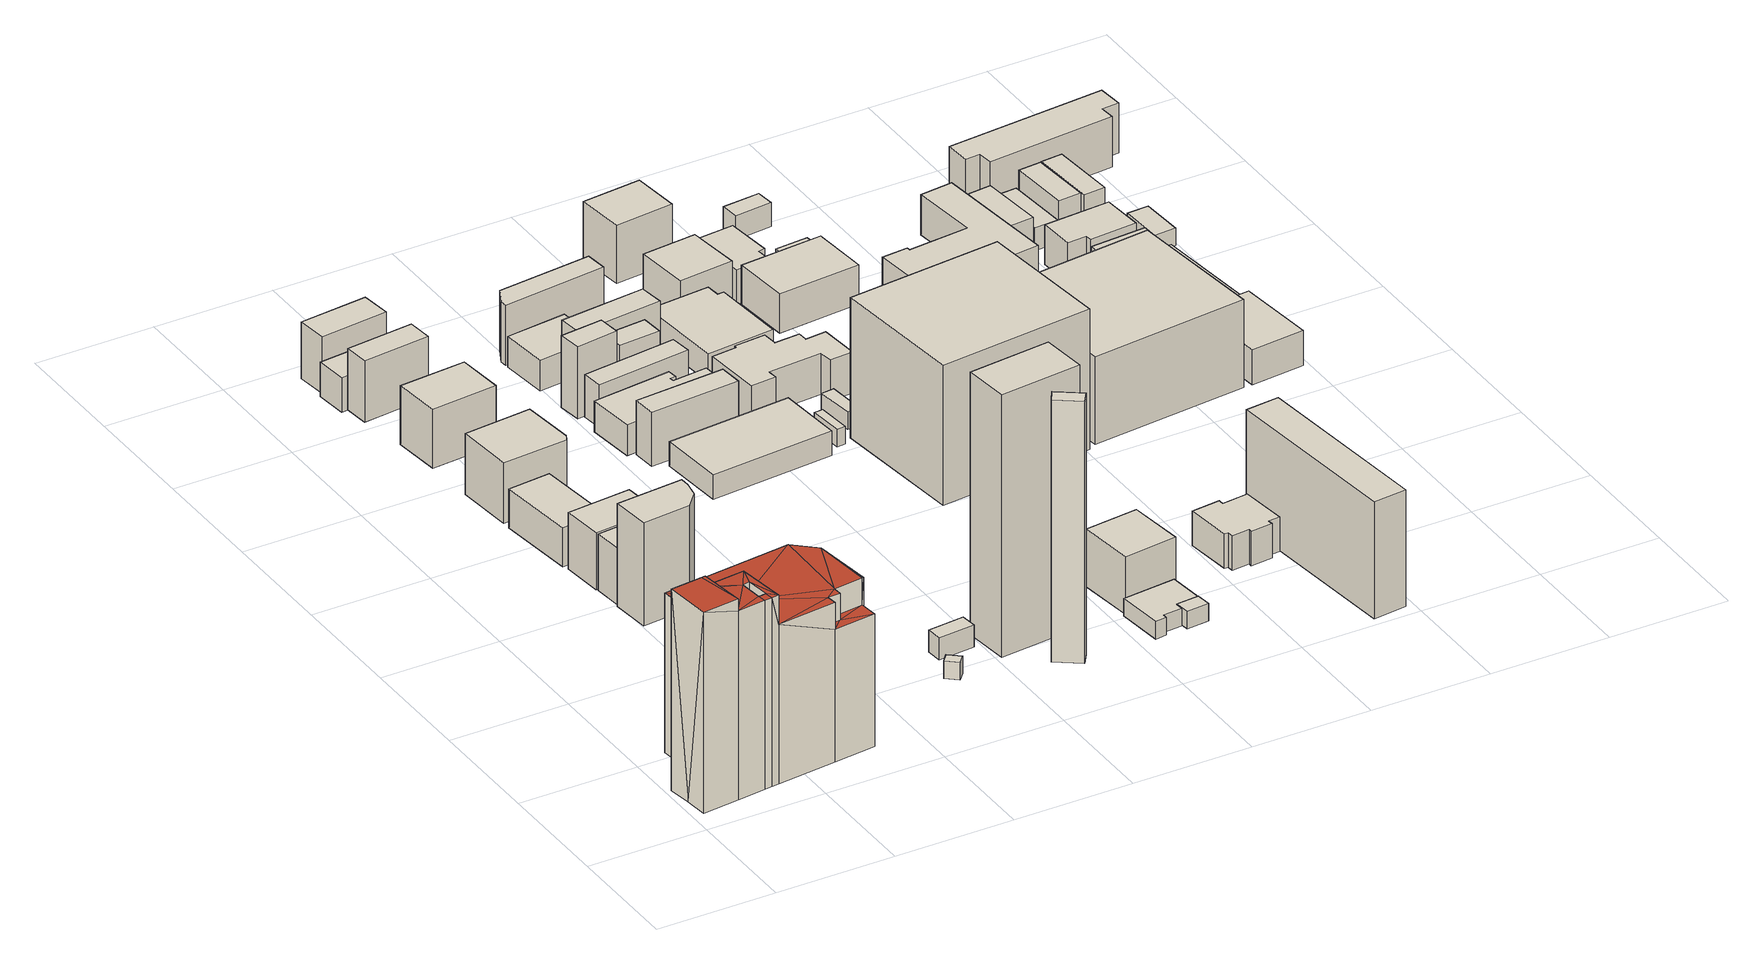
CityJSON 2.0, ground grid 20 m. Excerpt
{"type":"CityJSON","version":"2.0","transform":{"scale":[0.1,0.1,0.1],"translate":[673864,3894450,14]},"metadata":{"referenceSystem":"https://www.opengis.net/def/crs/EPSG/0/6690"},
"CityObjects":{
"building1":{"type":"Building","attributes":{"class":"3002","usage":"401","measuredHeight":34.4,"storeysAboveGround":8,"BuildingDetailAttribute.totalFloorArea":3670.14,"BuildingDetailAttribute.buildingFootprintArea":458.77,"BuildingDetailAttribute.buildingRoofEdgeArea":458.77,"BuildingDetailAttribute.urbanPlanType":"21","BuildingDetailAttribute.landUseType":"212","BuildingDetailAttribute.surveyYear":2021,"BuildingIDAttribute.prefecture":"23","BuildingIDAttribute.city":"23102"},"address":[{"country":"日本","locality":"愛知県名古屋市"}],"geometry":[{"type":"Solid","lod":"2","boundaries":[[[[0,1,2,3,4,5,6,7,8,9,10,11,12,13,14,15,16]],[[17,1,0,18]],[[19,20,21]],[[19,6,5,20]],[[22,23,24]],[[22,3,2,23]],[[20,5,4,25]],[[23,17,26]],[[23,2,1,17]],[[25,4,3,22]],[[16,27,18,0]],[[28,29,30,31]],[[30,29,32]],[[8,33,28,9]],[[28,33,29]],[[7,6,19]],[[33,8,7]],[[33,7,19]],[[30,32,21,20]],[[34,35,36,37]],[[38,39,24,23]],[[40,41,39,38]],[[41,40,31,30]],[[42,43,44,45]],[[43,42,35,34]],[[27,16,15,46]],[[47,27,46]],[[48,49,27,47]],[[13,50,14]],[[15,14,46]],[[14,50,46]],[[12,51,50,13]],[[10,52,11]],[[12,11,51]],[[11,52,51]],[[52,10,9,28]],[[45,44,37,36]],[[49,48,53,54]],[[55,56,26,17]],[[56,55,54,53]],[[54,17,18]],[[27,54,18]],[[55,17,54]],[[49,54,27]],[[33,19,21,29]],[[32,29,21]],[[41,30,43]],[[43,34,39]],[[41,43,39]],[[37,22,24]],[[44,20,25]],[[43,20,44]],[[30,20,43]],[[34,37,24]],[[39,34,24]],[[44,25,22,37]],[[38,23,56]],[[52,40,38]],[[38,48,51]],[[56,23,26]],[[48,56,53]],[[40,28,31]],[[38,56,48]],[[50,47,46]],[[52,28,40]],[[50,48,47]],[[51,48,50]],[[52,38,51]],[[42,45,36,35]]]],"semantics":{"surfaces":[{"type":"GroundSurface"},{"type":"WallSurface"},{"type":"RoofSurface"}],"values":[[0,1,1,1,1,1,1,1,1,1,1,1,1,1,1,1,1,1,1,1,1,1,1,1,1,1,1,1,1,1,1,1,1,1,1,1,1,1,1,1,2,2,2,2,2,2,2,2,2,2,2,2,2,2,2,2,2,2,2,2,2,2,2,2,2,2,2,2,2]]}}]},
"building2":{"type":"Building","attributes":{"class":"3002","usage":"401","measuredHeight":23.6,"storeysAboveGround":5,"BuildingDetailAttribute.totalFloorArea":349.85,"BuildingDetailAttribute.buildingFootprintArea":69.97,"BuildingDetailAttribute.buildingRoofEdgeArea":69.97,"BuildingDetailAttribute.urbanPlanType":"21","BuildingDetailAttribute.landUseType":"212","BuildingDetailAttribute.surveyYear":2021,"BuildingIDAttribute.prefecture":"23","BuildingIDAttribute.city":"23102"},"address":[{"country":"日本","locality":"愛知県名古屋市"}],"geometry":[{"type":"Solid","lod":"1","boundaries":[[[[57,58,59,60,61,62]],[[61,63,64,62]],[[60,65,63,61]],[[59,66,65,60]],[[58,67,66,59]],[[57,68,67,58]],[[62,64,68,57]],[[63,65,66,67,68,64]]]]}]},
"building3":{"type":"Building","attributes":{"class":"3001","usage":"413","measuredHeight":17.7,"storeysAboveGround":3,"BuildingDetailAttribute.totalFloorArea":159.26,"BuildingDetailAttribute.buildingFootprintArea":53.09,"BuildingDetailAttribute.buildingRoofEdgeArea":53.09,"BuildingDetailAttribute.urbanPlanType":"21","BuildingDetailAttribute.landUseType":"212","BuildingDetailAttribute.surveyYear":2021,"BuildingIDAttribute.prefecture":"23","BuildingIDAttribute.city":"23102"},"address":[{"country":"日本","locality":"愛知県名古屋市"}],"geometry":[{"type":"Solid","lod":"1","boundaries":[[[[69,70,71,72]],[[71,73,74,72]],[[70,75,73,71]],[[69,76,75,70]],[[72,74,76,69]],[[73,75,76,74]]]]}]},
"building4":{"type":"Building","attributes":{"class":"3002","usage":"413","measuredHeight":10.7,"storeysAboveGround":3,"BuildingDetailAttribute.totalFloorArea":230.02,"BuildingDetailAttribute.buildingFootprintArea":76.67,"BuildingDetailAttribute.buildingRoofEdgeArea":76.67,"BuildingDetailAttribute.urbanPlanType":"21","BuildingDetailAttribute.landUseType":"212","BuildingDetailAttribute.surveyYear":2021,"BuildingIDAttribute.prefecture":"23","BuildingIDAttribute.city":"23102"},"address":[{"country":"日本","locality":"愛知県名古屋市"}],"geometry":[{"type":"Solid","lod":"1","boundaries":[[[[77,78,79,80]],[[79,81,82,80]],[[78,83,81,79]],[[77,84,83,78]],[[80,82,84,77]],[[81,83,84,82]]]]}]},
"building5":{"type":"Building","attributes":{"class":"3001","usage":"401","measuredHeight":8.7,"storeysAboveGround":2,"BuildingDetailAttribute.totalFloorArea":193.89,"BuildingDetailAttribute.buildingFootprintArea":96.94,"BuildingDetailAttribute.buildingRoofEdgeArea":96.94,"BuildingDetailAttribute.urbanPlanType":"21","BuildingDetailAttribute.landUseType":"212","BuildingDetailAttribute.surveyYear":2021,"BuildingIDAttribute.prefecture":"23","BuildingIDAttribute.city":"23102"},"address":[{"country":"日本","locality":"愛知県名古屋市"}],"geometry":[{"type":"Solid","lod":"1","boundaries":[[[[85,86,87,88]],[[87,89,90,88]],[[86,91,89,87]],[[85,92,91,86]],[[88,90,92,85]],[[89,91,92,90]]]]}]},
"building6":{"type":"Building","attributes":{"class":"3002","usage":"413","measuredHeight":10.4,"storeysAboveGround":3,"BuildingDetailAttribute.totalFloorArea":344.67,"BuildingDetailAttribute.buildingFootprintArea":114.89,"BuildingDetailAttribute.buildingRoofEdgeArea":114.89,"BuildingDetailAttribute.urbanPlanType":"21","BuildingDetailAttribute.landUseType":"212","BuildingDetailAttribute.surveyYear":2021,"BuildingIDAttribute.prefecture":"23","BuildingIDAttribute.city":"23102"},"address":[{"country":"日本","locality":"愛知県名古屋市"}],"geometry":[{"type":"Solid","lod":"1","boundaries":[[[[93,94,95,96,97]],[[96,98,99,97]],[[95,100,98,96]],[[94,101,100,95]],[[93,102,101,94]],[[97,99,102,93]],[[98,100,101,102,99]]]]}]},
"building7":{"type":"Building","attributes":{"class":"3002","usage":"401","measuredHeight":10.1,"storeysAboveGround":3,"BuildingDetailAttribute.totalFloorArea":271.06,"BuildingDetailAttribute.buildingFootprintArea":90.35,"BuildingDetailAttribute.buildingRoofEdgeArea":90.35,"BuildingDetailAttribute.urbanPlanType":"21","BuildingDetailAttribute.landUseType":"212","BuildingDetailAttribute.surveyYear":2021,"BuildingIDAttribute.prefecture":"23","BuildingIDAttribute.city":"23102"},"address":[{"country":"日本","locality":"愛知県名古屋市"}],"geometry":[{"type":"Solid","lod":"1","boundaries":[[[[103,104,105,106]],[[105,107,108,106]],[[104,109,107,105]],[[103,110,109,104]],[[106,108,110,103]],[[107,109,110,108]]]]}]},
"building8":{"type":"Building","attributes":{"class":"3002","usage":"401","measuredHeight":10.5,"storeysAboveGround":3,"BuildingDetailAttribute.totalFloorArea":144.89,"BuildingDetailAttribute.buildingFootprintArea":48.3,"BuildingDetailAttribute.buildingRoofEdgeArea":48.3,"BuildingDetailAttribute.urbanPlanType":"21","BuildingDetailAttribute.landUseType":"212","BuildingDetailAttribute.surveyYear":2021,"BuildingIDAttribute.prefecture":"23","BuildingIDAttribute.city":"23102"},"address":[{"country":"日本","locality":"愛知県名古屋市"}],"geometry":[{"type":"Solid","lod":"1","boundaries":[[[[111,112,113,114]],[[113,115,116,114]],[[112,117,115,113]],[[111,118,117,112]],[[114,116,118,111]],[[115,117,118,116]]]]}]},
"building9":{"type":"Building","attributes":{"class":"3001","usage":"413","measuredHeight":9.9,"storeysAboveGround":2,"BuildingDetailAttribute.totalFloorArea":127.73,"BuildingDetailAttribute.buildingFootprintArea":63.87,"BuildingDetailAttribute.buildingRoofEdgeArea":63.87,"BuildingDetailAttribute.urbanPlanType":"21","BuildingDetailAttribute.landUseType":"212","BuildingDetailAttribute.surveyYear":2021,"BuildingIDAttribute.prefecture":"23","BuildingIDAttribute.city":"23102"},"address":[{"country":"日本","locality":"愛知県名古屋市"}],"geometry":[{"type":"Solid","lod":"1","boundaries":[[[[119,120,121,122]],[[121,123,124,122]],[[120,125,123,121]],[[119,126,125,120]],[[122,124,126,119]],[[123,125,126,124]]]]}]},
"building10":{"type":"Building","attributes":{"class":"9999","usage":"461","measuredHeight":-9999,"storeysAboveGround":9999,"BuildingDetailAttribute.totalFloorArea":-9999,"BuildingDetailAttribute.buildingFootprintArea":-9999,"BuildingDetailAttribute.buildingRoofEdgeArea":4.48,"BuildingDetailAttribute.urbanPlanType":"21","BuildingDetailAttribute.landUseType":"211","BuildingDetailAttribute.surveyYear":2021,"BuildingIDAttribute.prefecture":"23","BuildingIDAttribute.city":"23102"},"geometry":[{"type":"Solid","lod":"1","boundaries":[[[[127,128,129,130]],[[129,131,132,130]],[[128,133,131,129]],[[127,134,133,128]],[[130,132,134,127]],[[131,133,134,132]]]]}]},
"building11":{"type":"Building","attributes":{"class":"3002","usage":"411","measuredHeight":10.7,"storeysAboveGround":3,"BuildingDetailAttribute.totalFloorArea":176.06,"BuildingDetailAttribute.buildingFootprintArea":58.69,"BuildingDetailAttribute.buildingRoofEdgeArea":58.69,"BuildingDetailAttribute.urbanPlanType":"21","BuildingDetailAttribute.landUseType":"211","BuildingDetailAttribute.surveyYear":2021,"BuildingIDAttribute.prefecture":"23","BuildingIDAttribute.city":"23102"},"address":[{"country":"日本","locality":"愛知県名古屋市"}],"geometry":[{"type":"Solid","lod":"1","boundaries":[[[[135,136,137,138]],[[137,139,140,138]],[[136,141,139,137]],[[135,142,141,136]],[[138,140,142,135]],[[139,141,142,140]]]]}]},
"building12":{"type":"Building","attributes":{"class":"9999","usage":"461","measuredHeight":33.8,"storeysAboveGround":9999,"BuildingDetailAttribute.totalFloorArea":-9999,"BuildingDetailAttribute.buildingFootprintArea":-9999,"BuildingDetailAttribute.buildingRoofEdgeArea":16.8,"BuildingDetailAttribute.urbanPlanType":"21","BuildingDetailAttribute.landUseType":"211","BuildingDetailAttribute.surveyYear":2021,"BuildingIDAttribute.prefecture":"23","BuildingIDAttribute.city":"23102"},"geometry":[{"type":"Solid","lod":"1","boundaries":[[[[143,144,145,146]],[[145,147,148,146]],[[144,149,147,145]],[[143,150,149,144]],[[146,148,150,143]],[[147,149,150,148]]]]}]},
"building13":{"type":"Building","attributes":{"class":"9999","usage":"461","measuredHeight":45.8,"storeysAboveGround":9999,"BuildingDetailAttribute.totalFloorArea":-9999,"BuildingDetailAttribute.buildingFootprintArea":-9999,"BuildingDetailAttribute.buildingRoofEdgeArea":11.75,"BuildingDetailAttribute.urbanPlanType":"21","BuildingDetailAttribute.landUseType":"211","BuildingDetailAttribute.surveyYear":2021,"BuildingIDAttribute.prefecture":"23","BuildingIDAttribute.city":"23102"},"geometry":[{"type":"Solid","lod":"1","boundaries":[[[[151,152,153,154]],[[153,155,156,154]],[[152,157,155,153]],[[151,158,157,152]],[[154,156,158,151]],[[155,157,158,156]]]]}]},
"building14":{"type":"Building","attributes":{"class":"3001","usage":"412","measuredHeight":44.9,"storeysAboveGround":1,"BuildingDetailAttribute.totalFloorArea":109.82,"BuildingDetailAttribute.buildingFootprintArea":109.82,"BuildingDetailAttribute.buildingRoofEdgeArea":109.82,"BuildingDetailAttribute.urbanPlanType":"21","BuildingDetailAttribute.landUseType":"211","BuildingDetailAttribute.surveyYear":2021,"BuildingIDAttribute.prefecture":"23","BuildingIDAttribute.city":"23102"},"address":[{"country":"日本","locality":"愛知県名古屋市"}],"geometry":[{"type":"Solid","lod":"1","boundaries":[[[[159,160,161,162]],[[161,163,164,162]],[[160,165,163,161]],[[159,166,165,160]],[[162,164,166,159]],[[163,165,166,164]]]]}]},
"building15":{"type":"Building","attributes":{"class":"3001","usage":"411","measuredHeight":12.3,"storeysAboveGround":4,"BuildingDetailAttribute.totalFloorArea":110.3,"BuildingDetailAttribute.buildingFootprintArea":27.58,"BuildingDetailAttribute.buildingRoofEdgeArea":27.58,"BuildingDetailAttribute.urbanPlanType":"21","BuildingDetailAttribute.landUseType":"211","BuildingDetailAttribute.surveyYear":2021,"BuildingIDAttribute.prefecture":"23","BuildingIDAttribute.city":"23102"},"address":[{"country":"日本","locality":"愛知県名古屋市"}],"geometry":[{"type":"Solid","lod":"1","boundaries":[[[[167,168,169,170]],[[169,171,172,170]],[[168,173,171,169]],[[167,174,173,168]],[[170,172,174,167]],[[171,173,174,172]]]]}]},
"building16":{"type":"Building","attributes":{"class":"3001","usage":"411","measuredHeight":9.3,"storeysAboveGround":3,"BuildingDetailAttribute.totalFloorArea":182.25,"BuildingDetailAttribute.buildingFootprintArea":60.75,"BuildingDetailAttribute.buildingRoofEdgeArea":60.75,"BuildingDetailAttribute.urbanPlanType":"21","BuildingDetailAttribute.landUseType":"211","BuildingDetailAttribute.surveyYear":2021,"BuildingIDAttribute.prefecture":"23","BuildingIDAttribute.city":"23102"},"address":[{"country":"日本","locality":"愛知県名古屋市"}],"geometry":[{"type":"Solid","lod":"1","boundaries":[[[[175,176,177,178]],[[177,179,180,178]],[[176,181,179,177]],[[175,182,181,176]],[[178,180,182,175]],[[179,181,182,180]]]]}]},
"building17":{"type":"Building","attributes":{"class":"9999","usage":"411","measuredHeight":7.3,"storeysAboveGround":2,"BuildingDetailAttribute.totalFloorArea":276.73,"BuildingDetailAttribute.buildingFootprintArea":138.36,"BuildingDetailAttribute.buildingRoofEdgeArea":138.36,"BuildingDetailAttribute.urbanPlanType":"21","BuildingDetailAttribute.landUseType":"223","BuildingDetailAttribute.surveyYear":2021,"BuildingIDAttribute.prefecture":"23","BuildingIDAttribute.city":"23102"},"address":[{"country":"日本","locality":"愛知県名古屋市"}],"geometry":[{"type":"Solid","lod":"1","boundaries":[[[[183,184,185,186,187,188,189,190]],[[189,191,192,190]],[[188,193,191,189]],[[187,194,193,188]],[[186,195,194,187]],[[185,196,195,186]],[[184,197,196,185]],[[183,198,197,184]],[[190,192,198,183]],[[191,193,194,195,196,197,198,192]]]]}]},
"building18":{"type":"Building","attributes":{"class":"3001","usage":"411","measuredHeight":8.3,"storeysAboveGround":1,"BuildingDetailAttribute.totalFloorArea":83.74,"BuildingDetailAttribute.buildingFootprintArea":83.74,"BuildingDetailAttribute.buildingRoofEdgeArea":83.74,"BuildingDetailAttribute.urbanPlanType":"21","BuildingDetailAttribute.landUseType":"211","BuildingDetailAttribute.surveyYear":2021,"BuildingIDAttribute.prefecture":"23","BuildingIDAttribute.city":"23102"},"address":[{"country":"日本","locality":"愛知県名古屋市"}],"geometry":[{"type":"Solid","lod":"1","boundaries":[[[[199,200,201,202]],[[201,203,204,202]],[[200,205,203,201]],[[199,206,205,200]],[[202,204,206,199]],[[203,205,206,204]]]]}]},
"building19":{"type":"Building","attributes":{"class":"3001","usage":"411","measuredHeight":9.3,"storeysAboveGround":2,"BuildingDetailAttribute.totalFloorArea":118.01,"BuildingDetailAttribute.buildingFootprintArea":59.01,"BuildingDetailAttribute.buildingRoofEdgeArea":59.01,"BuildingDetailAttribute.urbanPlanType":"21","BuildingDetailAttribute.landUseType":"211","BuildingDetailAttribute.surveyYear":2021,"BuildingIDAttribute.prefecture":"23","BuildingIDAttribute.city":"23102"},"address":[{"country":"日本","locality":"愛知県名古屋市"}],"geometry":[{"type":"Solid","lod":"1","boundaries":[[[[207,208,209,210]],[[209,211,212,210]],[[208,213,211,209]],[[207,214,213,208]],[[210,212,214,207]],[[211,213,214,212]]]]}]},
"building20":{"type":"Building","attributes":{"class":"3001","usage":"402","measuredHeight":5.2,"storeysAboveGround":1,"BuildingDetailAttribute.totalFloorArea":234.7,"BuildingDetailAttribute.buildingFootprintArea":234.7,"BuildingDetailAttribute.buildingRoofEdgeArea":234.7,"BuildingDetailAttribute.urbanPlanType":"21","BuildingDetailAttribute.landUseType":"212","BuildingDetailAttribute.surveyYear":2021,"BuildingIDAttribute.prefecture":"23","BuildingIDAttribute.city":"23102"},"address":[{"country":"日本","locality":"愛知県名古屋市東区東外堀町３３"}],"geometry":[{"type":"Solid","lod":"1","boundaries":[[[[215,216,217,218]],[[217,219,220,218]],[[216,221,219,217]],[[215,222,221,216]],[[218,220,222,215]],[[219,221,222,220]]]]}]},
"building21":{"type":"Building","attributes":{"class":"3002","usage":"411","measuredHeight":13.3,"storeysAboveGround":3,"BuildingDetailAttribute.totalFloorArea":184.75,"BuildingDetailAttribute.buildingFootprintArea":61.58,"BuildingDetailAttribute.buildingRoofEdgeArea":61.58,"BuildingDetailAttribute.urbanPlanType":"21","BuildingDetailAttribute.landUseType":"211","BuildingDetailAttribute.surveyYear":2021,"BuildingIDAttribute.prefecture":"23","BuildingIDAttribute.city":"23102"},"address":[{"country":"日本","locality":"愛知県名古屋市"}],"geometry":[{"type":"Solid","lod":"1","boundaries":[[[[223,224,225,226]],[[225,227,228,226]],[[224,229,227,225]],[[223,230,229,224]],[[226,228,230,223]],[[227,229,230,228]]]]}]},
"building22":{"type":"Building","attributes":{"class":"3001","usage":"411","measuredHeight":11,"storeysAboveGround":3,"BuildingDetailAttribute.totalFloorArea":81.07,"BuildingDetailAttribute.buildingFootprintArea":27.02,"BuildingDetailAttribute.buildingRoofEdgeArea":27.02,"BuildingDetailAttribute.urbanPlanType":"21","BuildingDetailAttribute.landUseType":"211","BuildingDetailAttribute.surveyYear":2021,"BuildingIDAttribute.prefecture":"23","BuildingIDAttribute.city":"23102"},"address":[{"country":"日本","locality":"愛知県名古屋市"}],"geometry":[{"type":"Solid","lod":"1","boundaries":[[[[231,232,233,234]],[[233,235,236,234]],[[232,237,235,233]],[[231,238,237,232]],[[234,236,238,231]],[[235,237,238,236]]]]}]},
"building23":{"type":"Building","attributes":{"class":"3002","usage":"411","measuredHeight":12.3,"storeysAboveGround":3,"BuildingDetailAttribute.totalFloorArea":192.72,"BuildingDetailAttribute.buildingFootprintArea":64.24,"BuildingDetailAttribute.buildingRoofEdgeArea":64.24,"BuildingDetailAttribute.urbanPlanType":"21","BuildingDetailAttribute.landUseType":"211","BuildingDetailAttribute.surveyYear":2021,"BuildingIDAttribute.prefecture":"23","BuildingIDAttribute.city":"23102"},"address":[{"country":"日本","locality":"愛知県名古屋市"}],"geometry":[{"type":"Solid","lod":"1","boundaries":[[[[239,240,241,242,243]],[[242,244,245,243]],[[241,246,244,242]],[[240,247,246,241]],[[239,248,247,240]],[[243,245,248,239]],[[244,246,247,248,245]]]]}]},
"building24":{"type":"Building","attributes":{"class":"3001","usage":"461","measuredHeight":6.2,"storeysAboveGround":9999,"BuildingDetailAttribute.totalFloorArea":-9999,"BuildingDetailAttribute.buildingFootprintArea":-9999,"BuildingDetailAttribute.buildingRoofEdgeArea":16.72,"BuildingDetailAttribute.urbanPlanType":"21","BuildingDetailAttribute.landUseType":"211","BuildingDetailAttribute.surveyYear":2021,"BuildingIDAttribute.prefecture":"23","BuildingIDAttribute.city":"23102"},"geometry":[{"type":"Solid","lod":"1","boundaries":[[[[249,250,251,252,253,254]],[[253,255,256,254]],[[252,257,255,253]],[[251,258,257,252]],[[250,259,258,251]],[[249,260,259,250]],[[254,256,260,249]],[[255,257,258,259,260,256]]]]}]},
"building25":{"type":"Building","attributes":{"class":"3001","usage":"461","measuredHeight":5.2,"storeysAboveGround":9999,"BuildingDetailAttribute.totalFloorArea":-9999,"BuildingDetailAttribute.buildingFootprintArea":-9999,"BuildingDetailAttribute.buildingRoofEdgeArea":15.13,"BuildingDetailAttribute.urbanPlanType":"21","BuildingDetailAttribute.landUseType":"211","BuildingDetailAttribute.surveyYear":2021,"BuildingIDAttribute.prefecture":"23","BuildingIDAttribute.city":"23102"},"geometry":[{"type":"Solid","lod":"1","boundaries":[[[[261,262,263,264,265,266]],[[265,267,268,266]],[[264,269,267,265]],[[263,270,269,264]],[[262,271,270,263]],[[261,272,271,262]],[[266,268,272,261]],[[267,269,270,271,272,268]]]]}]},
"building26":{"type":"Building","attributes":{"class":"3001","usage":"411","measuredHeight":9.8,"storeysAboveGround":1,"BuildingDetailAttribute.totalFloorArea":61.64,"BuildingDetailAttribute.buildingFootprintArea":61.64,"BuildingDetailAttribute.buildingRoofEdgeArea":61.64,"BuildingDetailAttribute.urbanPlanType":"21","BuildingDetailAttribute.landUseType":"211","BuildingDetailAttribute.surveyYear":2021,"BuildingIDAttribute.prefecture":"23","BuildingIDAttribute.city":"23102"},"address":[{"country":"日本","locality":"愛知県名古屋市"}],"geometry":[{"type":"Solid","lod":"1","boundaries":[[[[273,274,275,276,277,278,279,280]],[[279,281,282,280]],[[278,283,281,279]],[[277,284,283,278]],[[276,285,284,277]],[[275,286,285,276]],[[274,287,286,275]],[[273,288,287,274]],[[280,282,288,273]],[[281,283,284,285,286,287,288,282]]]]}]},
"building27":{"type":"Building","attributes":{"class":"9999","usage":"461","measuredHeight":3.7,"storeysAboveGround":9999,"BuildingDetailAttribute.totalFloorArea":-9999,"BuildingDetailAttribute.buildingFootprintArea":-9999,"BuildingDetailAttribute.buildingRoofEdgeArea":9.76,"BuildingDetailAttribute.urbanPlanType":"21","BuildingDetailAttribute.landUseType":"211","BuildingDetailAttribute.surveyYear":2021,"BuildingIDAttribute.prefecture":"23","BuildingIDAttribute.city":"23102"},"geometry":[{"type":"Solid","lod":"1","boundaries":[[[[289,290,291,292]],[[291,293,294,292]],[[290,295,293,291]],[[289,296,295,290]],[[292,294,296,289]],[[293,295,296,294]]]]}]},
"building28":{"type":"Building","attributes":{"class":"3002","usage":"411","measuredHeight":9.9,"storeysAboveGround":3,"BuildingDetailAttribute.totalFloorArea":260.28,"BuildingDetailAttribute.buildingFootprintArea":86.76,"BuildingDetailAttribute.buildingRoofEdgeArea":86.76,"BuildingDetailAttribute.urbanPlanType":"21","BuildingDetailAttribute.landUseType":"211","BuildingDetailAttribute.surveyYear":2021,"BuildingIDAttribute.prefecture":"23","BuildingIDAttribute.city":"23102"},"address":[{"country":"日本","locality":"愛知県名古屋市"}],"geometry":[{"type":"Solid","lod":"1","boundaries":[[[[297,298,299,300]],[[299,301,302,300]],[[298,303,301,299]],[[297,304,303,298]],[[300,302,304,297]],[[301,303,304,302]]]]}]},
"building29":{"type":"Building","attributes":{"class":"3001","usage":"461","measuredHeight":-9999,"storeysAboveGround":9999,"BuildingDetailAttribute.totalFloorArea":-9999,"BuildingDetailAttribute.buildingFootprintArea":-9999,"BuildingDetailAttribute.buildingRoofEdgeArea":8.65,"BuildingDetailAttribute.urbanPlanType":"21","BuildingDetailAttribute.landUseType":"212","BuildingDetailAttribute.surveyYear":2021,"BuildingIDAttribute.prefecture":"23","BuildingIDAttribute.city":"23102"},"geometry":[{"type":"Solid","lod":"1","boundaries":[[[[305,306,307,308]],[[307,309,310,308]],[[306,311,309,307]],[[305,312,311,306]],[[308,310,312,305]],[[309,311,312,310]]]]}]},
"building30":{"type":"Building","attributes":{"class":"3001","usage":"411","measuredHeight":7,"storeysAboveGround":2,"BuildingDetailAttribute.totalFloorArea":282.97,"BuildingDetailAttribute.buildingFootprintArea":141.48,"BuildingDetailAttribute.buildingRoofEdgeArea":141.48,"BuildingDetailAttribute.urbanPlanType":"21","BuildingDetailAttribute.landUseType":"211","BuildingDetailAttribute.surveyYear":2021,"BuildingIDAttribute.prefecture":"23","BuildingIDAttribute.city":"23102"},"address":[{"country":"日本","locality":"愛知県名古屋市"}],"geometry":[{"type":"Solid","lod":"1","boundaries":[[[[313,314,315,316,317,318,319,320,321,322,323,324,325,326]],[[325,327,328,326]],[[324,329,327,325]],[[323,330,329,324]],[[322,331,330,323]],[[321,332,331,322]],[[320,333,332,321]],[[319,334,333,320]],[[318,335,334,319]],[[317,336,335,318]],[[316,337,336,317]],[[315,338,337,316]],[[314,339,338,315]],[[313,340,339,314]],[[326,328,340,313]],[[327,329,330,331,332,333,334,335,336,337,338,339,340,328]]]]}]},
"building31":{"type":"Building","attributes":{"class":"9999","usage":"461","measuredHeight":3.9,"storeysAboveGround":9999,"BuildingDetailAttribute.totalFloorArea":-9999,"BuildingDetailAttribute.buildingFootprintArea":-9999,"BuildingDetailAttribute.buildingRoofEdgeArea":13.79,"BuildingDetailAttribute.urbanPlanType":"21","BuildingDetailAttribute.landUseType":"212","BuildingDetailAttribute.surveyYear":2021,"BuildingIDAttribute.prefecture":"23","BuildingIDAttribute.city":"23102"},"geometry":[{"type":"Solid","lod":"1","boundaries":[[[[341,342,343,344]],[[343,345,346,344]],[[342,347,345,343]],[[341,348,347,342]],[[344,346,348,341]],[[345,347,348,346]]]]}]},
"building32":{"type":"Building","attributes":{"class":"3001","usage":"411","measuredHeight":6.8,"storeysAboveGround":2,"BuildingDetailAttribute.totalFloorArea":343.79,"BuildingDetailAttribute.buildingFootprintArea":171.89,"BuildingDetailAttribute.buildingRoofEdgeArea":171.89,"BuildingDetailAttribute.urbanPlanType":"21","BuildingDetailAttribute.landUseType":"211","BuildingDetailAttribute.surveyYear":2021,"BuildingIDAttribute.prefecture":"23","BuildingIDAttribute.city":"23102"},"address":[{"country":"日本","locality":"愛知県名古屋市"}],"geometry":[{"type":"Solid","lod":"1","boundaries":[[[[349,350,351,352,353,354]],[[353,355,356,354]],[[352,357,355,353]],[[351,358,357,352]],[[350,359,358,351]],[[349,360,359,350]],[[354,356,360,349]],[[355,357,358,359,360,356]]]]}]},
"building33":{"type":"Building","attributes":{"class":"3002","usage":"401","measuredHeight":33,"storeysAboveGround":7,"BuildingDetailAttribute.totalFloorArea":4242.91,"BuildingDetailAttribute.buildingFootprintArea":606.13,"BuildingDetailAttribute.buildingRoofEdgeArea":606.13,"BuildingDetailAttribute.urbanPlanType":"21","BuildingDetailAttribute.landUseType":"212","BuildingDetailAttribute.surveyYear":2021,"BuildingIDAttribute.prefecture":"23","BuildingIDAttribute.city":"23102"},"address":[{"country":"日本","locality":"愛知県名古屋市"}],"geometry":[{"type":"Solid","lod":"1","boundaries":[[[[361,362,363,364]],[[363,365,366,364]],[[362,367,365,363]],[[361,368,367,362]],[[364,366,368,361]],[[365,367,368,366]]]]}]},
"building34":{"type":"Building","attributes":{"class":"3001","usage":"411","measuredHeight":8,"storeysAboveGround":2,"BuildingDetailAttribute.totalFloorArea":170.94,"BuildingDetailAttribute.buildingFootprintArea":85.47,"BuildingDetailAttribute.buildingRoofEdgeArea":85.47,"BuildingDetailAttribute.urbanPlanType":"21","BuildingDetailAttribute.landUseType":"211","BuildingDetailAttribute.surveyYear":2021,"BuildingIDAttribute.prefecture":"23","BuildingIDAttribute.city":"23102"},"address":[{"country":"日本","locality":"愛知県名古屋市"}],"geometry":[{"type":"Solid","lod":"1","boundaries":[[[[369,370,371,372]],[[371,373,374,372]],[[370,375,373,371]],[[369,376,375,370]],[[372,374,376,369]],[[373,375,376,374]]]]}]},
"building35":{"type":"Building","attributes":{"class":"3002","usage":"411","measuredHeight":10,"storeysAboveGround":3,"BuildingDetailAttribute.totalFloorArea":245.37,"BuildingDetailAttribute.buildingFootprintArea":81.79,"BuildingDetailAttribute.buildingRoofEdgeArea":81.79,"BuildingDetailAttribute.urbanPlanType":"21","BuildingDetailAttribute.landUseType":"211","BuildingDetailAttribute.surveyYear":2021,"BuildingIDAttribute.prefecture":"23","BuildingIDAttribute.city":"23102"},"address":[{"country":"日本","locality":"愛知県名古屋市"}],"geometry":[{"type":"Solid","lod":"1","boundaries":[[[[377,378,379,380]],[[379,381,382,380]],[[378,383,381,379]],[[377,384,383,378]],[[380,382,384,377]],[[381,383,384,382]]]]}]},
"building36":{"type":"Building","attributes":{"class":"3001","usage":"413","measuredHeight":19.9,"storeysAboveGround":2,"BuildingDetailAttribute.totalFloorArea":161.2,"BuildingDetailAttribute.buildingFootprintArea":80.6,"BuildingDetailAttribute.buildingRoofEdgeArea":80.6,"BuildingDetailAttribute.urbanPlanType":"21","BuildingDetailAttribute.landUseType":"212","BuildingDetailAttribute.surveyYear":2021,"BuildingIDAttribute.prefecture":"23","BuildingIDAttribute.city":"23102"},"address":[{"country":"日本","locality":"愛知県名古屋市"}],"geometry":[{"type":"Solid","lod":"1","boundaries":[[[[385,386,387,388,389,390,391,392,393,394,395,396]],[[395,397,398,396]],[[394,399,397,395]],[[393,400,399,394]],[[392,401,400,393]],[[391,402,401,392]],[[390,403,402,391]],[[389,404,403,390]],[[388,405,404,389]],[[387,406,405,388]],[[386,407,406,387]],[[385,408,407,386]],[[396,398,408,385]],[[397,399,400,401,402,403,404,405,406,407,408,398]]]]}]},
"building37":{"type":"Building","attributes":{"class":"3001","usage":"413","measuredHeight":6.9,"storeysAboveGround":2,"BuildingDetailAttribute.totalFloorArea":131.12,"BuildingDetailAttribute.buildingFootprintArea":65.56,"BuildingDetailAttribute.buildingRoofEdgeArea":65.56,"BuildingDetailAttribute.urbanPlanType":"21","BuildingDetailAttribute.landUseType":"212","BuildingDetailAttribute.surveyYear":2021,"BuildingIDAttribute.prefecture":"23","BuildingIDAttribute.city":"23102"},"address":[{"country":"日本","locality":"愛知県名古屋市"}],"geometry":[{"type":"Solid","lod":"1","boundaries":[[[[409,410,411,412,413,414]],[[413,415,416,414]],[[412,417,415,413]],[[411,418,417,412]],[[410,419,418,411]],[[409,420,419,410]],[[414,416,420,409]],[[415,417,418,419,420,416]]]]}]},
"building38":{"type":"Building","attributes":{"class":"3002","usage":"401","measuredHeight":24,"storeysAboveGround":6,"BuildingDetailAttribute.totalFloorArea":1077.59,"BuildingDetailAttribute.buildingFootprintArea":179.6,"BuildingDetailAttribute.buildingRoofEdgeArea":179.6,"BuildingDetailAttribute.urbanPlanType":"21","BuildingDetailAttribute.landUseType":"212","BuildingDetailAttribute.surveyYear":2021,"BuildingIDAttribute.prefecture":"23","BuildingIDAttribute.city":"23102"},"address":[{"country":"日本","locality":"愛知県名古屋市"}],"geometry":[{"type":"Solid","lod":"1","boundaries":[[[[421,422,423,424]],[[423,425,426,424]],[[422,427,425,423]],[[421,428,427,422]],[[424,426,428,421]],[[425,427,428,426]]]]}]},
"building39":{"type":"Building","attributes":{"class":"3001","usage":"413","measuredHeight":8.7,"storeysAboveGround":2,"BuildingDetailAttribute.totalFloorArea":274.14,"BuildingDetailAttribute.buildingFootprintArea":137.07,"BuildingDetailAttribute.buildingRoofEdgeArea":137.07,"BuildingDetailAttribute.urbanPlanType":"21","BuildingDetailAttribute.landUseType":"212","BuildingDetailAttribute.surveyYear":2021,"BuildingIDAttribute.prefecture":"23","BuildingIDAttribute.city":"23102"},"address":[{"country":"日本","locality":"愛知県名古屋市"}],"geometry":[{"type":"Solid","lod":"1","boundaries":[[[[429,430,431,432]],[[431,433,434,432]],[[430,435,433,431]],[[429,436,435,430]],[[432,434,436,429]],[[433,435,436,434]]]]}]},
"building40":{"type":"Building","attributes":{"class":"3003","usage":"413","measuredHeight":-9999,"storeysAboveGround":1,"BuildingDetailAttribute.totalFloorArea":28.32,"BuildingDetailAttribute.buildingFootprintArea":28.32,"BuildingDetailAttribute.buildingRoofEdgeArea":28.32,"BuildingDetailAttribute.urbanPlanType":"21","BuildingDetailAttribute.landUseType":"212","BuildingDetailAttribute.surveyYear":2021,"BuildingIDAttribute.prefecture":"23","BuildingIDAttribute.city":"23102"},"address":[{"country":"日本","locality":"愛知県名古屋市"}],"geometry":[{"type":"Solid","lod":"1","boundaries":[[[[437,438,439,440]],[[439,441,442,440]],[[438,443,441,439]],[[437,444,443,438]],[[440,442,444,437]],[[441,443,444,442]]]]}]},
"building41":{"type":"Building","attributes":{"class":"3001","usage":"413","measuredHeight":8.1,"storeysAboveGround":1,"BuildingDetailAttribute.totalFloorArea":20.04,"BuildingDetailAttribute.buildingFootprintArea":20.04,"BuildingDetailAttribute.buildingRoofEdgeArea":20.04,"BuildingDetailAttribute.urbanPlanType":"21","BuildingDetailAttribute.landUseType":"212","BuildingDetailAttribute.surveyYear":2021,"BuildingIDAttribute.prefecture":"23","BuildingIDAttribute.city":"23102"},"address":[{"country":"日本","locality":"愛知県名古屋市"}],"geometry":[{"type":"Solid","lod":"1","boundaries":[[[[445,446,447,448]],[[447,449,450,448]],[[446,451,449,447]],[[445,452,451,446]],[[448,450,452,445]],[[449,451,452,450]]]]}]},
"building42":{"type":"Building","attributes":{"class":"3002","usage":"401","measuredHeight":23,"storeysAboveGround":5,"BuildingDetailAttribute.totalFloorArea":3175.29,"BuildingDetailAttribute.buildingFootprintArea":635.06,"BuildingDetailAttribute.buildingRoofEdgeArea":635.06,"BuildingDetailAttribute.urbanPlanType":"21","BuildingDetailAttribute.landUseType":"212","BuildingDetailAttribute.surveyYear":2021,"BuildingIDAttribute.prefecture":"23","BuildingIDAttribute.city":"23102"},"address":[{"country":"日本","locality":"愛知県名古屋市"}],"geometry":[{"type":"Solid","lod":"1","boundaries":[[[[453,454,455,456]],[[455,457,458,456]],[[454,459,457,455]],[[453,460,459,454]],[[456,458,460,453]],[[457,459,460,458]]]]}]},
"building43":{"type":"Building","attributes":{"class":"3001","usage":"401","measuredHeight":9.7,"storeysAboveGround":2,"BuildingDetailAttribute.totalFloorArea":357.33,"BuildingDetailAttribute.buildingFootprintArea":178.67,"BuildingDetailAttribute.buildingRoofEdgeArea":178.67,"BuildingDetailAttribute.urbanPlanType":"21","BuildingDetailAttribute.landUseType":"212","BuildingDetailAttribute.surveyYear":2021,"BuildingIDAttribute.prefecture":"23","BuildingIDAttribute.city":"23102"},"address":[{"country":"日本","locality":"愛知県名古屋市"}],"geometry":[{"type":"Solid","lod":"1","boundaries":[[[[461,462,463,464,465,466]],[[465,467,468,466]],[[464,469,467,465]],[[463,470,469,464]],[[462,471,470,463]],[[461,472,471,462]],[[466,468,472,461]],[[467,469,470,471,472,468]]]]}]},
"building44":{"type":"Building","attributes":{"class":"3001","usage":"422","measuredHeight":7.9,"storeysAboveGround":2,"BuildingDetailAttribute.totalFloorArea":538.77,"BuildingDetailAttribute.buildingFootprintArea":269.39,"BuildingDetailAttribute.buildingRoofEdgeArea":269.39,"BuildingDetailAttribute.urbanPlanType":"21","BuildingDetailAttribute.landUseType":"214","BuildingDetailAttribute.surveyYear":2021,"BuildingIDAttribute.prefecture":"23","BuildingIDAttribute.city":"23102"},"address":[{"country":"日本","locality":"愛知県名古屋市東区東外堀町３６－１の一部"}],"geometry":[{"type":"Solid","lod":"1","boundaries":[[[[473,474,475,476,477,478,479,480]],[[479,481,482,480]],[[478,483,481,479]],[[477,484,483,478]],[[476,485,484,477]],[[475,486,485,476]],[[474,487,486,475]],[[473,488,487,474]],[[480,482,488,473]],[[481,483,484,485,486,487,488,482]]]]}]},
"building45":{"type":"Building","attributes":{"class":"3001","usage":"401","measuredHeight":3.7,"storeysAboveGround":1,"BuildingDetailAttribute.totalFloorArea":22.12,"BuildingDetailAttribute.buildingFootprintArea":22.12,"BuildingDetailAttribute.buildingRoofEdgeArea":22.12,"BuildingDetailAttribute.urbanPlanType":"21","BuildingDetailAttribute.landUseType":"212","BuildingDetailAttribute.surveyYear":2021,"BuildingIDAttribute.prefecture":"23","BuildingIDAttribute.city":"23102"},"address":[{"country":"日本","locality":"愛知県名古屋市"}],"geometry":[{"type":"Solid","lod":"1","boundaries":[[[[489,490,491,492]],[[491,493,494,492]],[[490,495,493,491]],[[489,496,495,490]],[[492,494,496,489]],[[493,495,496,494]]]]}]},
"building46":{"type":"Building","attributes":{"class":"3001","usage":"411","measuredHeight":5.9,"storeysAboveGround":2,"BuildingDetailAttribute.totalFloorArea":87.51,"BuildingDetailAttribute.buildingFootprintArea":43.75,"BuildingDetailAttribute.buildingRoofEdgeArea":43.75,"BuildingDetailAttribute.urbanPlanType":"21","BuildingDetailAttribute.landUseType":"211","BuildingDetailAttribute.surveyYear":2021,"BuildingIDAttribute.prefecture":"23","BuildingIDAttribute.city":"23102"},"address":[{"country":"日本","locality":"愛知県名古屋市"}],"geometry":[{"type":"Solid","lod":"1","boundaries":[[[[497,498,499,500]],[[499,501,502,500]],[[498,503,501,499]],[[497,504,503,498]],[[500,502,504,497]],[[501,503,504,502]]]]}]},
"building47":{"type":"Building","attributes":{"class":"3003","usage":"401","measuredHeight":33,"storeysAboveGround":1,"BuildingDetailAttribute.totalFloorArea":124.15,"BuildingDetailAttribute.buildingFootprintArea":124.15,"BuildingDetailAttribute.buildingRoofEdgeArea":124.15,"BuildingDetailAttribute.urbanPlanType":"21","BuildingDetailAttribute.landUseType":"212","BuildingDetailAttribute.surveyYear":2021,"BuildingIDAttribute.prefecture":"23","BuildingIDAttribute.city":"23102"},"address":[{"country":"日本","locality":"愛知県名古屋市"}],"geometry":[{"type":"Solid","lod":"1","boundaries":[[[[505,506,507,508]],[[507,509,510,508]],[[506,511,509,507]],[[505,512,511,506]],[[508,510,512,505]],[[509,511,512,510]]]]}]},
"building48":{"type":"Building","attributes":{"class":"9999","usage":"401","measuredHeight":5.9,"storeysAboveGround":1,"BuildingDetailAttribute.totalFloorArea":164.33,"BuildingDetailAttribute.buildingFootprintArea":164.33,"BuildingDetailAttribute.buildingRoofEdgeArea":164.33,"BuildingDetailAttribute.urbanPlanType":"21","BuildingDetailAttribute.landUseType":"212","BuildingDetailAttribute.surveyYear":2021,"BuildingIDAttribute.prefecture":"23","BuildingIDAttribute.city":"23102"},"address":[{"country":"日本","locality":"愛知県名古屋市"}],"geometry":[{"type":"Solid","lod":"1","boundaries":[[[[513,514,515,516]],[[515,517,518,516]],[[514,519,517,515]],[[513,520,519,514]],[[516,518,520,513]],[[517,519,520,518]]]]}]},
"building49":{"type":"Building","attributes":{"class":"3001","usage":"411","measuredHeight":7.8,"storeysAboveGround":2,"BuildingDetailAttribute.totalFloorArea":152.36,"BuildingDetailAttribute.buildingFootprintArea":76.18,"BuildingDetailAttribute.buildingRoofEdgeArea":76.18,"BuildingDetailAttribute.urbanPlanType":"21","BuildingDetailAttribute.landUseType":"211","BuildingDetailAttribute.surveyYear":2021,"BuildingIDAttribute.prefecture":"23","BuildingIDAttribute.city":"23102"},"address":[{"country":"日本","locality":"愛知県名古屋市"}],"geometry":[{"type":"Solid","lod":"1","boundaries":[[[[521,522,523,524,525,526]],[[525,527,528,526]],[[524,529,527,525]],[[523,530,529,524]],[[522,531,530,523]],[[521,532,531,522]],[[526,528,532,521]],[[527,529,530,531,532,528]]]]}]},
"building50":{"type":"Building","attributes":{"class":"9999","usage":"411","measuredHeight":5.9,"storeysAboveGround":1,"BuildingDetailAttribute.totalFloorArea":42.57,"BuildingDetailAttribute.buildingFootprintArea":42.57,"BuildingDetailAttribute.buildingRoofEdgeArea":42.57,"BuildingDetailAttribute.urbanPlanType":"21","BuildingDetailAttribute.landUseType":"211","BuildingDetailAttribute.surveyYear":2021,"BuildingIDAttribute.prefecture":"23","BuildingIDAttribute.city":"23102"},"address":[{"country":"日本","locality":"愛知県名古屋市"}],"geometry":[{"type":"Solid","lod":"1","boundaries":[[[[533,534,535,536]],[[535,537,538,536]],[[534,539,537,535]],[[533,540,539,534]],[[536,538,540,533]],[[537,539,540,538]]]]}]},
"building51":{"type":"Building","attributes":{"class":"3001","usage":"411","measuredHeight":6.7,"storeysAboveGround":2,"BuildingDetailAttribute.totalFloorArea":61.13,"BuildingDetailAttribute.buildingFootprintArea":30.56,"BuildingDetailAttribute.buildingRoofEdgeArea":30.56,"BuildingDetailAttribute.urbanPlanType":"21","BuildingDetailAttribute.landUseType":"211","BuildingDetailAttribute.surveyYear":2021,"BuildingIDAttribute.prefecture":"23","BuildingIDAttribute.city":"23102"},"address":[{"country":"日本","locality":"愛知県名古屋市"}],"geometry":[{"type":"Solid","lod":"1","boundaries":[[[[541,542,543,544]],[[543,545,546,544]],[[542,547,545,543]],[[541,548,547,542]],[[544,546,548,541]],[[545,547,548,546]]]]}]},
"building52":{"type":"Building","attributes":{"class":"9999","usage":"411","measuredHeight":7.8,"storeysAboveGround":2,"BuildingDetailAttribute.totalFloorArea":79.81,"BuildingDetailAttribute.buildingFootprintArea":39.91,"BuildingDetailAttribute.buildingRoofEdgeArea":39.91,"BuildingDetailAttribute.urbanPlanType":"21","BuildingDetailAttribute.landUseType":"211","BuildingDetailAttribute.surveyYear":2021,"BuildingIDAttribute.prefecture":"23","BuildingIDAttribute.city":"23102"},"address":[{"country":"日本","locality":"愛知県名古屋市"}],"geometry":[{"type":"Solid","lod":"1","boundaries":[[[[549,550,551,552]],[[551,553,554,552]],[[550,555,553,551]],[[549,556,555,550]],[[552,554,556,549]],[[553,555,556,554]]]]}]},
"building53":{"type":"Building","attributes":{"class":"9999","usage":"411","measuredHeight":7.8,"storeysAboveGround":2,"BuildingDetailAttribute.totalFloorArea":78.7,"BuildingDetailAttribute.buildingFootprintArea":39.35,"BuildingDetailAttribute.buildingRoofEdgeArea":39.35,"BuildingDetailAttribute.urbanPlanType":"21","BuildingDetailAttribute.landUseType":"211","BuildingDetailAttribute.surveyYear":2021,"BuildingIDAttribute.prefecture":"23","BuildingIDAttribute.city":"23102"},"address":[{"country":"日本","locality":"愛知県名古屋市"}],"geometry":[{"type":"Solid","lod":"1","boundaries":[[[[557,558,559,560]],[[559,561,562,560]],[[558,563,561,559]],[[557,564,563,558]],[[560,562,564,557]],[[561,563,564,562]]]]}]},
"building54":{"type":"Building","attributes":{"class":"3001","usage":"411","measuredHeight":3,"storeysAboveGround":1,"BuildingDetailAttribute.totalFloorArea":26.39,"BuildingDetailAttribute.buildingFootprintArea":26.39,"BuildingDetailAttribute.buildingRoofEdgeArea":26.39,"BuildingDetailAttribute.urbanPlanType":"21","BuildingDetailAttribute.landUseType":"211","BuildingDetailAttribute.surveyYear":2021,"BuildingIDAttribute.prefecture":"23","BuildingIDAttribute.city":"23102"},"address":[{"country":"日本","locality":"愛知県名古屋市"}],"geometry":[{"type":"Solid","lod":"1","boundaries":[[[[565,566,567,568]],[[567,569,570,568]],[[566,571,569,567]],[[565,572,571,566]],[[568,570,572,565]],[[569,571,572,570]]]]}]},
"building55":{"type":"Building","attributes":{"class":"3002","usage":"411","measuredHeight":8.6,"storeysAboveGround":3,"BuildingDetailAttribute.totalFloorArea":517.67,"BuildingDetailAttribute.buildingFootprintArea":172.56,"BuildingDetailAttribute.buildingRoofEdgeArea":172.56,"BuildingDetailAttribute.urbanPlanType":"21","BuildingDetailAttribute.landUseType":"211","BuildingDetailAttribute.surveyYear":2021,"BuildingIDAttribute.prefecture":"23","BuildingIDAttribute.city":"23102"},"address":[{"country":"日本","locality":"愛知県名古屋市"}],"geometry":[{"type":"Solid","lod":"1","boundaries":[[[[573,574,575,576,577,578,579,580]],[[579,581,582,580]],[[578,583,581,579]],[[577,584,583,578]],[[576,585,584,577]],[[575,586,585,576]],[[574,587,586,575]],[[573,588,587,574]],[[580,582,588,573]],[[581,583,584,585,586,587,588,582]]]]}]}
},
"vertices":[
[320,65,9],[249,57,9],[148,46,9],[136,44,9],[123,43,9],[75,37,9],[13,30,9],[9,69,9],[4,109,9],[58,115,9],[48,204,9],[159,216,9],[270,229,9],[307,197,9],[313,146,9],[319,95,9],[317,95,9],[249,57,236],[320,65,236],[13,30,353],[75,37,332],[75,37,353],[136,44,332],[148,46,282],[148,46,332],[123,43,332],[249,57,282],[317,95,236],[58,115,282],[58,115,353],[65,116,332],[65,116,282],[65,116,353],[4,109,353],[129,98,332],[129,98,283],[134,59,283],[134,59,332],[137,129,282],[137,129,332],[65,121,282],[65,121,332],[117,96,283],[117,96,332],[121,57,332],[121,57,283],[319,95,282],[317,95,282],[267,89,282],[267,89,236],[307,197,282],[270,229,282],[48,204,282],[268,75,282],[268,75,236],[247,73,236],[247,73,282],
[200,527,4],[194,593,4],[308,603,4],[309,587,4],[304,559,4],[282,535,4],[304,559,180],[282,535,180],[309,587,180],[308,603,180],[194,593,180],[200,527,180],
[197,597,3],[193,646,3],[300,656,3],[304,607,3],[300,656,100],[304,607,100],[193,646,100],[197,597,100],
[191,649,3],[185,719,3],[293,729,3],[300,659,3],[293,729,100],[300,659,100],[185,719,100],[191,649,100],
[181,728,3],[167,860,3],[239,867,3],[253,736,3],[239,867,70],[253,736,70],[167,860,70],[181,728,70],
[164,870,6],[156,968,6],[271,979,6],[280,889,6],[275,879,6],[280,889,110],[275,879,110],[271,979,110],[156,968,110],[164,870,110],
[149,1049,9],[141,1129,9],[254,1139,9],[261,1059,9],[254,1139,110],[261,1059,110],[141,1129,110],[149,1049,110],
[130,1214,5],[126,1256,5],[240,1268,5],[244,1226,5],[240,1268,110],[244,1226,110],[126,1256,110],[130,1214,110],
[118,1260,1],[113,1313,1],[232,1325,1],[237,1272,1],[232,1325,60],[237,1272,60],[113,1313,60],[118,1260,60],
[517,156,12],[498,172,12],[510,186,12],[529,170,12],[510,186,42],[529,170,42],[498,172,42],[517,156,42],
[118,1316,3],[112,1367,3],[227,1379,3],[233,1329,3],[227,1379,100],[233,1329,100],[112,1367,100],[118,1316,100],
[518,219,12],[516,246,12],[577,252,12],[580,225,12],[577,252,50],[580,225,50],[516,246,50],[518,219,50],
[696,105,12],[656,133,12],[669,153,12],[710,125,12],[669,153,460],[710,125,460],[656,133,460],[696,105,460],
[601,181,11],[593,259,11],[733,274,11],[741,196,11],[733,274,460],[741,196,460],[593,259,460],[601,181,460],
[468,1111,7],[472,1073,7],[401,1064,7],[396,1103,7],[401,1064,130],[396,1103,130],[472,1073,130],[468,1111,130],
[428,896,7],[425,936,7],[577,947,7],[580,907,7],[577,947,100],[580,907,100],[425,936,100],[428,896,100],
[531,1012,7],[590,1018,7],[596,960,7],[412,940,7],[404,1021,7],[538,1036,7],[540,1020,7],[530,1019,7],[540,1020,60],[530,1019,60],[538,1036,60],[404,1021,60],[412,940,60],[596,960,60],[590,1018,60],[531,1012,60],
[392,1157,7],[384,1238,7],[486,1249,7],[494,1168,7],[486,1249,60],[494,1168,60],[384,1238,60],[392,1157,60],
[572,1082,7],[576,1046,7],[416,1027,7],[412,1063,7],[416,1027,80],[412,1063,80],[576,1046,80],[572,1082,80],
[459,772,8],[450,883,8],[660,901,8],[669,790,8],[660,901,50],[669,790,50],[450,883,50],[459,772,50],
[571,1169,7],[576,1127,7],[431,1111,7],[426,1153,7],[431,1111,120],[426,1153,120],[576,1127,120],[571,1169,120],
[547,1122,10],[550,1084,10],[480,1078,10],[476,1116,10],[480,1078,100],[476,1116,100],[550,1084,100],[547,1122,100],
[556,1300,7],[560,1263,7],[384,1243,7],[383,1255,7],[397,1283,7],[383,1255,110],[397,1283,110],[384,1243,110],[560,1263,110],[556,1300,110],
[507,1167,8],[503,1209,8],[546,1213,8],[547,1196,8],[541,1195,8],[544,1170,8],[541,1195,38],[544,1170,38],[547,1196,38],[546,1213,38],[503,1209,38],[507,1167,38],
[493,1210,8],[489,1248,8],[520,1251,8],[522,1229,8],[542,1231,8],[544,1215,8],[542,1231,50],[544,1215,50],[522,1229,50],[520,1251,50],[489,1248,50],[493,1210,50],
[819,111,12],[811,190,12],[901,199,12],[907,140,12],[869,137,12],[870,124,12],[838,121,12],[838,113,12],[838,121,42],[838,113,42],[870,124,42],[869,137,42],[907,140,42],[901,199,42],[811,190,42],[819,111,42],
[872,111,13],[869,137,13],[907,140,13],[910,115,13],[907,140,43],[910,115,43],[869,137,43],[872,111,43],
[816,193,11],[805,288,11],[895,298,11],[906,203,11],[895,298,110],[906,203,110],[805,288,110],[816,193,110],
[683,799,13],[678,857,13],[693,858,13],[698,801,13],[693,858,43],[698,801,43],[678,857,43],[683,799,43],
[695,1000,10],[738,1003,10],[739,986,10],[774,989,10],[780,921,10],[740,918,10],[738,941,10],[647,934,10],[649,918,10],[605,914,10],[597,1013,10],[640,1017,10],[640,1022,10],[693,1026,10],[640,1022,80],[693,1026,80],[640,1017,80],[597,1013,80],[605,914,80],[649,918,80],[647,934,80],[738,941,80],[740,918,80],[780,921,80],[774,989,80],[739,986,80],[738,1003,80],[695,1000,80],
[722,836,11],[715,900,11],[737,902,11],[743,838,11],[737,902,41],[743,838,41],[715,900,41],[722,836,41],
[706,1185,12],[717,1186,12],[727,1060,12],[612,1050,12],[599,1200,12],[704,1209,12],[599,1200,60],[704,1209,60],[612,1050,60],[727,1060,60],[717,1186,60],[706,1185,60],
[738,587,10],[715,816,10],[977,842,10],[1000,614,10],[977,842,250],[1000,614,250],[715,816,250],[738,587,250],
[661,1216,10],[652,1307,10],[744,1316,10],[754,1225,10],[744,1316,80],[754,1225,80],[652,1307,80],[661,1216,80],
[634,1353,10],[625,1434,10],[725,1444,10],[733,1363,10],[725,1444,110],[733,1363,110],[625,1434,110],[634,1353,110],
[1044,305,11],[1088,310,11],[1097,231,11],[1077,229,11],[1078,221,11],[1041,217,11],[1041,223,11],[1011,220,11],[1010,231,11],[1004,231,11],[995,309,11],[1043,314,11],[995,309,70],[1043,314,70],[1004,231,70],[1010,231,70],[1011,220,70],[1041,223,70],[1041,217,70],[1078,221,70],[1077,229,70],[1097,231,70],[1088,310,70],[1044,305,70],
[756,1215,11],[747,1318,11],[812,1324,11],[820,1245,11],[809,1243,11],[811,1220,11],[809,1243,70],[811,1220,70],[820,1245,70],[812,1324,70],[747,1318,70],[756,1215,70],
[1123,3,10],[1090,316,10],[1147,322,10],[1180,9,10],[1147,322,210],[1180,9,210],[1090,316,210],[1123,3,210],
[768,1112,13],[760,1209,13],[900,1221,13],[908,1124,13],[900,1221,80],[908,1124,80],[760,1209,80],[768,1112,80],
[916,1230,11],[862,1225,11],[857,1277,11],[912,1281,11],[857,1277,41],[912,1281,41],[862,1225,41],[916,1230,41],
[845,1372,9],[842,1403,9],[905,1409,9],[908,1378,9],[905,1409,50],[908,1378,50],[842,1403,50],[845,1372,50],
[1013,621,10],[988,856,10],[1254,885,10],[1279,649,10],[1254,885,160],[1279,649,160],[988,856,160],[1013,621,160],
[988,856,13],[981,916,13],[1134,932,13],[1133,948,13],[1246,960,13],[1254,885,13],[1246,960,80],[1254,885,80],[1133,948,80],[1134,932,80],[981,916,80],[988,856,80],
[1160,1039,11],[960,1017,11],[948,1125,11],[992,1129,11],[993,1123,11],[1095,1133,11],[1083,1246,11],[1138,1252,11],[1083,1246,80],[1138,1252,80],[1095,1133,80],[993,1123,80],[992,1129,80],[948,1125,80],[960,1017,80],[1160,1039,80],
[1153,970,13],[1150,1020,13],[1193,1024,13],[1197,973,13],[1193,1024,43],[1197,973,43],[1150,1020,43],[1153,970,43],
[1160,1120,11],[1151,1227,11],[1191,1231,11],[1201,1124,11],[1191,1231,70],[1201,1124,70],[1151,1227,70],[1160,1120,70],
[1293,649,10],[1279,783,10],[1370,792,10],[1384,658,10],[1370,792,70],[1384,658,70],[1279,783,70],[1293,649,70],
[1269,789,11],[1252,964,11],[1345,973,11],[1363,798,11],[1345,973,60],[1363,798,60],[1252,964,60],[1269,789,60],
[1309,1092,12],[1314,1021,12],[1234,1015,12],[1233,1026,12],[1201,1024,12],[1197,1084,12],[1201,1024,80],[1197,1084,80],[1233,1026,80],[1234,1015,80],[1314,1021,80],[1309,1092,80],
[1204,1125,11],[1196,1231,11],[1236,1234,11],[1244,1128,11],[1236,1234,50],[1244,1128,50],[1196,1231,50],[1204,1125,50],
[1233,1012,13],[1327,1018,13],[1329,986,13],[1235,980,13],[1329,986,70],[1235,980,70],[1327,1018,70],[1233,1012,70],
[1247,1130,12],[1240,1233,12],[1278,1236,12],[1286,1133,12],[1278,1236,80],[1286,1133,80],[1240,1233,80],[1247,1130,80],
[1288,1126,12],[1280,1237,12],[1316,1240,12],[1324,1129,12],[1316,1240,80],[1324,1129,80],[1280,1237,80],[1288,1126,80],
[1389,1036,10],[1353,1034,10],[1349,1107,10],[1385,1109,10],[1349,1107,40],[1385,1109,40],[1353,1034,40],[1389,1036,40],
[1415,1264,14],[1199,1245,14],[1196,1271,14],[1172,1269,14],[1169,1312,14],[1438,1335,14],[1442,1292,14],[1413,1290,14],[1442,1292,100],[1413,1290,100],[1438,1335,100],[1169,1312,100],[1172,1269,100],[1196,1271,100],[1199,1245,100],[1415,1264,100]
]}
